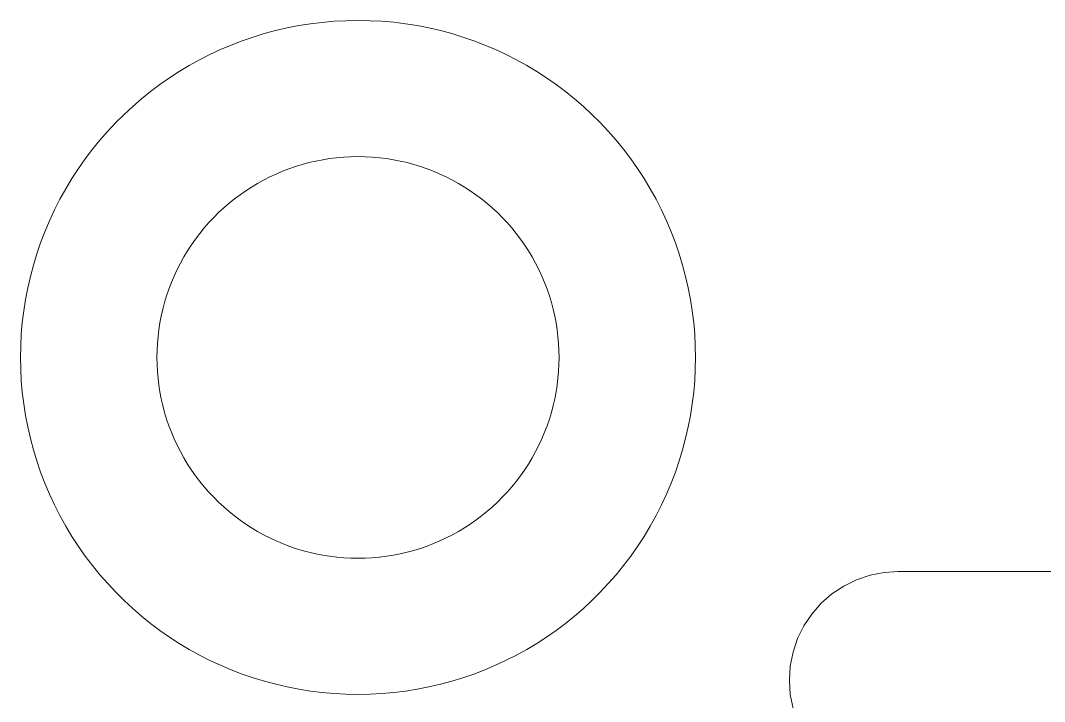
# Model space of a CAD drawing. Header units: centimetres. Extents: x -75 to 51, y -4 to 64.
# Drawn here: x 14.276 to 18.88, y 17.523 to 20.585 of the extents above; entities that cross this region are included whole.
import ezdxf

# ---------------------------------------------------------------- set-up
doc = ezdxf.new("R2010")
doc.units = ezdxf.units.CM
doc.header["$MEASUREMENT"] = 0
doc.layers.add('layer 1', color=7, linetype='Continuous')

msp = doc.modelspace()

# ---------------------------------------------------------------- linework, layer by layer
at = {"layer": 'layer 1', "color": 1, "lineweight": 20}
for points in [[(15.79354, 20.58532), (15.79354, 20.58532), (15.7395, 20.58444), (15.7395, 20.58444), (15.7395, 20.58444), (15.7395, 20.58444), (15.68577, 20.58165), (15.68577, 20.58165), (15.68577, 20.58165), (15.68577, 20.58165), (15.6324, 20.57699), (15.6324, 20.57699), (15.6324, 20.57699), (15.6324, 20.57699), (15.57943, 20.57048), (15.57943, 20.57048), (15.57943, 20.57048), (15.57943, 20.57048), (15.52689, 20.56213), (15.52689, 20.56213), (15.52689, 20.56213), (15.52689, 20.56213), (15.47484, 20.55197), (15.47484, 20.55197), (15.47484, 20.55197), (15.47484, 20.55197), (15.42331, 20.54002), (15.42331, 20.54002), (15.42331, 20.54002), (15.42331, 20.54002), (15.37235, 20.52631), (15.37235, 20.52631), (15.37235, 20.52631), (15.37235, 20.52631), (15.322, 20.51087), (15.322, 20.51087), (15.322, 20.51087), (15.322, 20.51087), (15.2723, 20.49372), (15.2723, 20.49372), (15.2723, 20.49372), (15.2723, 20.49372), (15.22329, 20.47488), (15.22329, 20.47488), (15.22329, 20.47488), (15.22329, 20.47488), (15.17502, 20.45438), (15.17502, 20.45438), (15.17502, 20.45438), (15.17502, 20.45438), (15.12752, 20.43224), (15.12752, 20.43224), (15.12752, 20.43224), (15.12752, 20.43224), (15.08084, 20.40848), (15.08084, 20.40848), (15.08084, 20.40848), (15.08084, 20.40848), (15.03502, 20.38313), (15.03502, 20.38313), (15.03502, 20.38313), (15.03502, 20.38313), (14.9901, 20.35621), (14.9901, 20.35621), (14.9901, 20.35621), (14.9901, 20.35621), (14.94613, 20.32775), (14.94613, 20.32775), (14.94613, 20.32775), (14.94613, 20.32775), (14.90314, 20.29777), (14.90314, 20.29777), (14.90314, 20.29777), (14.90314, 20.29777), (14.86118, 20.2663), (14.86118, 20.2663), (14.86118, 20.2663), (14.86118, 20.2663), (14.82028, 20.23336), (14.82028, 20.23336), (14.82028, 20.23336), (14.82028, 20.23336), (14.78051, 20.19898), (14.78051, 20.19898), (14.78051, 20.19898), (14.78051, 20.19898), (14.74189, 20.16317), (14.74189, 20.16317), (14.74189, 20.16317), (14.74189, 20.16317), (14.70446, 20.12597), (14.70446, 20.12597), (14.70446, 20.12597), (14.70446, 20.12597), (14.66827, 20.08739), (14.66827, 20.08739), (14.66827, 20.08739), (14.66827, 20.08739), (14.63336, 20.04747), (14.63336, 20.04747), (14.63336, 20.04747), (14.63336, 20.04747), (14.59977, 20.00622), (14.59977, 20.00622), (14.59977, 20.00622), (14.59977, 20.00622), (14.56755, 19.96367), (14.56755, 19.96367), (14.56755, 19.96367), (14.56755, 19.96367), (14.53673, 19.91984), (14.53673, 19.91984), (14.53673, 19.91984), (14.53673, 19.91984), (14.50735, 19.87476), (14.50735, 19.87476), (14.50735, 19.87476), (14.50735, 19.87476), (14.47947, 19.82845), (14.47947, 19.82845)], [(17.10758, 19.82846), (17.10758, 19.82846), (17.0797, 19.87477), (17.0797, 19.87477), (17.0797, 19.87477), (17.0797, 19.87477), (17.05035, 19.91985), (17.05035, 19.91985), (17.05035, 19.91985), (17.05035, 19.91985), (17.01953, 19.96368), (17.01953, 19.96368), (17.01953, 19.96368), (17.01953, 19.96368), (16.98731, 20.00623), (16.98731, 20.00623), (16.98731, 20.00623), (16.98731, 20.00623), (16.95373, 20.04748), (16.95373, 20.04748), (16.95373, 20.04748), (16.95373, 20.04748), (16.91882, 20.0874), (16.91882, 20.0874), (16.91882, 20.0874), (16.91882, 20.0874), (16.88263, 20.12598), (16.88263, 20.12598), (16.88263, 20.12598), (16.88263, 20.12598), (16.8452, 20.16318), (16.8452, 20.16318), (16.8452, 20.16318), (16.8452, 20.16318), (16.80658, 20.19899), (16.80658, 20.19899), (16.80658, 20.19899), (16.80658, 20.19899), (16.7668, 20.23338), (16.7668, 20.23338), (16.7668, 20.23338), (16.7668, 20.23338), (16.72591, 20.26632), (16.72591, 20.26632), (16.72591, 20.26632), (16.72591, 20.26632), (16.68395, 20.29779), (16.68395, 20.29779), (16.68395, 20.29779), (16.68395, 20.29779), (16.64096, 20.32777), (16.64096, 20.32777), (16.64096, 20.32777), (16.64096, 20.32777), (16.59698, 20.35623), (16.59698, 20.35623), (16.59698, 20.35623), (16.59698, 20.35623), (16.55207, 20.38315), (16.55207, 20.38315), (16.55207, 20.38315), (16.55207, 20.38315), (16.50625, 20.4085), (16.50625, 20.4085), (16.50625, 20.4085), (16.50625, 20.4085), (16.45956, 20.43226), (16.45956, 20.43226), (16.45956, 20.43226), (16.45956, 20.43226), (16.41206, 20.4544), (16.41206, 20.4544), (16.41206, 20.4544), (16.41206, 20.4544), (16.36378, 20.4749), (16.36378, 20.4749), (16.36378, 20.4749), (16.36378, 20.4749), (16.31477, 20.49374), (16.31477, 20.49374), (16.31477, 20.49374), (16.31477, 20.49374), (16.26507, 20.51089), (16.26507, 20.51089), (16.26507, 20.51089), (16.26507, 20.51089), (16.21472, 20.52633), (16.21472, 20.52633), (16.21472, 20.52633), (16.21472, 20.52633), (16.16376, 20.54004), (16.16376, 20.54004), (16.16376, 20.54004), (16.16376, 20.54004), (16.11223, 20.55199), (16.11223, 20.55199), (16.11223, 20.55199), (16.11223, 20.55199), (16.06018, 20.56215), (16.06018, 20.56215), (16.06018, 20.56215), (16.06018, 20.56215), (16.00765, 20.5705), (16.00765, 20.5705), (16.00765, 20.5705), (16.00765, 20.5705), (15.95468, 20.57701), (15.95468, 20.57701), (15.95468, 20.57701), (15.95468, 20.57701), (15.90131, 20.58167), (15.90131, 20.58167), (15.90131, 20.58167), (15.90131, 20.58167), (15.84758, 20.58446), (15.84758, 20.58446), (15.84758, 20.58446), (15.84758, 20.58446), (15.79354, 20.58535), (15.79354, 20.58535)], [(15.79354, 19.97317), (15.79354, 19.97317), (15.76134, 19.97266), (15.76134, 19.97266), (15.76134, 19.97266), (15.76134, 19.97266), (15.72933, 19.97097), (15.72933, 19.97097), (15.72933, 19.97097), (15.72933, 19.97097), (15.69753, 19.96818), (15.69753, 19.96818), (15.69753, 19.96818), (15.69753, 19.96818), (15.66597, 19.96428), (15.66597, 19.96428), (15.66597, 19.96428), (15.66597, 19.96428), (15.63468, 19.9593), (15.63468, 19.9593), (15.63468, 19.9593), (15.63468, 19.9593), (15.60367, 19.95323), (15.60367, 19.95323), (15.60367, 19.95323), (15.60367, 19.95323), (15.57298, 19.9461), (15.57298, 19.9461), (15.57298, 19.9461), (15.57298, 19.9461), (15.54262, 19.93792), (15.54262, 19.93792), (15.54262, 19.93792), (15.54262, 19.93792), (15.51262, 19.92871), (15.51262, 19.92871), (15.51262, 19.92871), (15.51262, 19.92871), (15.48302, 19.91848), (15.48302, 19.91848), (15.48302, 19.91848), (15.48302, 19.91848), (15.45382, 19.90724), (15.45382, 19.90724), (15.45382, 19.90724), (15.45382, 19.90724), (15.42505, 19.89502), (15.42505, 19.89502), (15.42505, 19.89502), (15.42505, 19.89502), (15.39677, 19.88182), (15.39677, 19.88182), (15.39677, 19.88182), (15.39677, 19.88182), (15.36898, 19.86766), (15.36898, 19.86766), (15.36898, 19.86766), (15.36898, 19.86766), (15.34167, 19.85255), (15.34167, 19.85255), (15.34167, 19.85255), (15.34167, 19.85255), (15.31492, 19.8365), (15.31492, 19.8365), (15.31492, 19.8365), (15.31492, 19.8365), (15.28872, 19.81954), (15.28872, 19.81954), (15.28872, 19.81954), (15.28872, 19.81954), (15.2631, 19.80168), (15.2631, 19.80168), (15.2631, 19.80168), (15.2631, 19.80168), (15.23809, 19.78292), (15.23809, 19.78292), (15.23809, 19.78292), (15.23809, 19.78292), (15.21373, 19.76329), (15.21373, 19.76329), (15.21373, 19.76329), (15.21373, 19.76329), (15.19004, 19.7428), (15.19004, 19.7428), (15.19004, 19.7428), (15.19004, 19.7428), (15.16702, 19.72146), (15.16702, 19.72146), (15.16702, 19.72146), (15.16702, 19.72146), (15.14474, 19.69929), (15.14474, 19.69929), (15.14474, 19.69929), (15.14474, 19.69929), (15.1232, 19.6763), (15.1232, 19.6763), (15.1232, 19.6763), (15.1232, 19.6763), (15.10242, 19.65251), (15.10242, 19.65251), (15.10242, 19.65251), (15.10242, 19.65251), (15.0824, 19.62793), (15.0824, 19.62793), (15.0824, 19.62793), (15.0824, 19.62793), (15.06321, 19.60257), (15.06321, 19.60257), (15.06321, 19.60257), (15.06321, 19.60257), (15.04485, 19.57646), (15.04485, 19.57646), (15.04485, 19.57646), (15.04485, 19.57646), (15.02734, 19.5496), (15.02734, 19.5496), (15.02734, 19.5496), (15.02734, 19.5496), (15.01075, 19.52201), (15.01075, 19.52201)], [(16.5763, 19.52199), (16.5763, 19.52199), (16.55969, 19.54958), (16.55969, 19.54958), (16.55969, 19.54958), (16.55969, 19.54958), (16.54221, 19.57644), (16.54221, 19.57644), (16.54221, 19.57644), (16.54221, 19.57644), (16.52385, 19.60256), (16.52385, 19.60256), (16.52385, 19.60256), (16.52385, 19.60256), (16.50466, 19.62792), (16.50466, 19.62792), (16.50466, 19.62792), (16.50466, 19.62792), (16.48464, 19.6525), (16.48464, 19.6525), (16.48464, 19.6525), (16.48464, 19.6525), (16.46386, 19.67629), (16.46386, 19.67629), (16.46386, 19.67629), (16.46386, 19.67629), (16.44231, 19.69928), (16.44231, 19.69928), (16.44231, 19.69928), (16.44231, 19.69928), (16.42002, 19.72145), (16.42002, 19.72145), (16.42002, 19.72145), (16.42002, 19.72145), (16.397, 19.74279), (16.397, 19.74279), (16.397, 19.74279), (16.397, 19.74279), (16.37332, 19.76328), (16.37332, 19.76328), (16.37332, 19.76328), (16.37332, 19.76328), (16.34896, 19.78291), (16.34896, 19.78291), (16.34896, 19.78291), (16.34896, 19.78291), (16.32395, 19.80167), (16.32395, 19.80167), (16.32395, 19.80167), (16.32395, 19.80167), (16.29833, 19.81954), (16.29833, 19.81954), (16.29833, 19.81954), (16.29833, 19.81954), (16.27213, 19.8365), (16.27213, 19.8365), (16.27213, 19.8365), (16.27213, 19.8365), (16.24537, 19.85254), (16.24537, 19.85254), (16.24537, 19.85254), (16.24537, 19.85254), (16.21807, 19.86765), (16.21807, 19.86765), (16.21807, 19.86765), (16.21807, 19.86765), (16.19028, 19.88182), (16.19028, 19.88182), (16.19028, 19.88182), (16.19028, 19.88182), (16.162, 19.89502), (16.162, 19.89502), (16.162, 19.89502), (16.162, 19.89502), (16.13322, 19.90724), (16.13322, 19.90724), (16.13322, 19.90724), (16.13322, 19.90724), (16.10402, 19.91848), (16.10402, 19.91848), (16.10402, 19.91848), (16.10402, 19.91848), (16.07442, 19.92871), (16.07442, 19.92871), (16.07442, 19.92871), (16.07442, 19.92871), (16.04443, 19.93792), (16.04443, 19.93792), (16.04443, 19.93792), (16.04443, 19.93792), (16.01407, 19.9461), (16.01407, 19.9461), (16.01407, 19.9461), (16.01407, 19.9461), (15.98338, 19.95323), (15.98338, 19.95323), (15.98338, 19.95323), (15.98338, 19.95323), (15.95237, 19.9593), (15.95237, 19.9593), (15.95237, 19.9593), (15.95237, 19.9593), (15.92107, 19.96428), (15.92107, 19.96428), (15.92107, 19.96428), (15.92107, 19.96428), (15.88951, 19.96818), (15.88951, 19.96818), (15.88951, 19.96818), (15.88951, 19.96818), (15.85772, 19.97097), (15.85772, 19.97097), (15.85772, 19.97097), (15.85772, 19.97097), (15.82571, 19.97266), (15.82571, 19.97266), (15.82571, 19.97266), (15.82571, 19.97266), (15.79351, 19.97317), (15.79351, 19.97317)], [(14.47948, 19.82846), (14.47948, 19.82846), (14.45328, 19.78119), (14.45328, 19.78119), (14.45328, 19.78119), (14.45328, 19.78119), (14.42888, 19.73324), (14.42888, 19.73324), (14.42888, 19.73324), (14.42888, 19.73324), (14.40629, 19.68466), (14.40629, 19.68466), (14.40629, 19.68466), (14.40629, 19.68466), (14.38551, 19.6355), (14.38551, 19.6355), (14.38551, 19.6355), (14.38551, 19.6355), (14.36654, 19.58581), (14.36654, 19.58581), (14.36654, 19.58581), (14.36654, 19.58581), (14.34937, 19.53563), (14.34937, 19.53563), (14.34937, 19.53563), (14.34937, 19.53563), (14.334, 19.48502), (14.334, 19.48502), (14.334, 19.48502), (14.334, 19.48502), (14.32045, 19.43402), (14.32045, 19.43402), (14.32045, 19.43402), (14.32045, 19.43402), (14.3087, 19.38268), (14.3087, 19.38268), (14.3087, 19.38268), (14.3087, 19.38268), (14.29876, 19.33105), (14.29876, 19.33105), (14.29876, 19.33105), (14.29876, 19.33105), (14.2906, 19.27918), (14.2906, 19.27918), (14.2906, 19.27918), (14.2906, 19.27918), (14.28429, 19.22711), (14.28429, 19.22711), (14.28429, 19.22711), (14.28429, 19.22711), (14.27975, 19.1749), (14.27975, 19.1749), (14.27975, 19.1749), (14.27975, 19.1749), (14.27698, 19.12259), (14.27698, 19.12259), (14.27698, 19.12259), (14.27698, 19.12259), (14.27605, 19.07023), (14.27605, 19.07023), (14.27605, 19.07023), (14.27605, 19.07023), (14.27698, 19.01787), (14.27698, 19.01787), (14.27698, 19.01787), (14.27698, 19.01787), (14.27975, 18.96556), (14.27975, 18.96556), (14.27975, 18.96556), (14.27975, 18.96556), (14.28429, 18.91335), (14.28429, 18.91335), (14.28429, 18.91335), (14.28429, 18.91335), (14.2906, 18.86128), (14.2906, 18.86128), (14.2906, 18.86128), (14.2906, 18.86128), (14.29876, 18.80941), (14.29876, 18.80941), (14.29876, 18.80941), (14.29876, 18.80941), (14.3087, 18.75778), (14.3087, 18.75778), (14.3087, 18.75778), (14.3087, 18.75778), (14.32045, 18.70644), (14.32045, 18.70644), (14.32045, 18.70644), (14.32045, 18.70644), (14.334, 18.65544), (14.334, 18.65544), (14.334, 18.65544), (14.334, 18.65544), (14.34937, 18.60483), (14.34937, 18.60483), (14.34937, 18.60483), (14.34937, 18.60483), (14.36654, 18.55465), (14.36654, 18.55465), (14.36654, 18.55465), (14.36654, 18.55465), (14.38551, 18.50496), (14.38551, 18.50496), (14.38551, 18.50496), (14.38551, 18.50496), (14.40629, 18.4558), (14.40629, 18.4558), (14.40629, 18.4558), (14.40629, 18.4558), (14.42888, 18.40722), (14.42888, 18.40722), (14.42888, 18.40722), (14.42888, 18.40722), (14.45328, 18.35927), (14.45328, 18.35927), (14.45328, 18.35927), (14.45328, 18.35927), (14.47948, 18.312), (14.47948, 18.312)], [(17.10758, 18.31203), (17.10758, 18.31203), (17.13378, 18.3593), (17.13378, 18.3593), (17.13378, 18.3593), (17.13378, 18.3593), (17.15818, 18.40725), (17.15818, 18.40725), (17.15818, 18.40725), (17.15818, 18.40725), (17.18076, 18.45583), (17.18076, 18.45583), (17.18076, 18.45583), (17.18076, 18.45583), (17.20155, 18.50499), (17.20155, 18.50499), (17.20155, 18.50499), (17.20155, 18.50499), (17.22053, 18.55468), (17.22053, 18.55468), (17.22053, 18.55468), (17.22053, 18.55468), (17.2377, 18.60486), (17.2377, 18.60486), (17.2377, 18.60486), (17.2377, 18.60486), (17.25306, 18.65547), (17.25306, 18.65547), (17.25306, 18.65547), (17.25306, 18.65547), (17.26662, 18.70647), (17.26662, 18.70647), (17.26662, 18.70647), (17.26662, 18.70647), (17.27837, 18.75781), (17.27837, 18.75781), (17.27837, 18.75781), (17.27837, 18.75781), (17.28832, 18.80944), (17.28832, 18.80944), (17.28832, 18.80944), (17.28832, 18.80944), (17.29646, 18.86131), (17.29646, 18.86131), (17.29646, 18.86131), (17.29646, 18.86131), (17.3028, 18.91338), (17.3028, 18.91338), (17.3028, 18.91338), (17.3028, 18.91338), (17.30734, 18.96559), (17.30734, 18.96559), (17.30734, 18.96559), (17.30734, 18.96559), (17.31008, 19.0179), (17.31008, 19.0179), (17.31008, 19.0179), (17.31008, 19.0179), (17.31098, 19.07026), (17.31098, 19.07026), (17.31098, 19.07026), (17.31098, 19.07026), (17.31008, 19.12262), (17.31008, 19.12262), (17.31008, 19.12262), (17.31008, 19.12262), (17.30734, 19.17493), (17.30734, 19.17493), (17.30734, 19.17493), (17.30734, 19.17493), (17.3028, 19.22714), (17.3028, 19.22714), (17.3028, 19.22714), (17.3028, 19.22714), (17.29646, 19.27921), (17.29646, 19.27921), (17.29646, 19.27921), (17.29646, 19.27921), (17.28832, 19.33108), (17.28832, 19.33108), (17.28832, 19.33108), (17.28832, 19.33108), (17.27837, 19.38271), (17.27837, 19.38271), (17.27837, 19.38271), (17.27837, 19.38271), (17.26662, 19.43405), (17.26662, 19.43405), (17.26662, 19.43405), (17.26662, 19.43405), (17.25306, 19.48505), (17.25306, 19.48505), (17.25306, 19.48505), (17.25306, 19.48505), (17.2377, 19.53566), (17.2377, 19.53566), (17.2377, 19.53566), (17.2377, 19.53566), (17.22053, 19.58584), (17.22053, 19.58584), (17.22053, 19.58584), (17.22053, 19.58584), (17.20155, 19.63553), (17.20155, 19.63553), (17.20155, 19.63553), (17.20155, 19.63553), (17.18076, 19.68469), (17.18076, 19.68469), (17.18076, 19.68469), (17.18076, 19.68469), (17.15818, 19.73327), (17.15818, 19.73327), (17.15818, 19.73327), (17.15818, 19.73327), (17.13378, 19.78122), (17.13378, 19.78122), (17.13378, 19.78122), (17.13378, 19.78122), (17.10758, 19.82849), (17.10758, 19.82849)], [(15.01077, 19.52199), (15.01077, 19.52199), (14.99516, 19.49383), (14.99516, 19.49383), (14.99516, 19.49383), (14.99516, 19.49383), (14.98062, 19.46526), (14.98062, 19.46526), (14.98062, 19.46526), (14.98062, 19.46526), (14.96715, 19.43632), (14.96715, 19.43632), (14.96715, 19.43632), (14.96715, 19.43632), (14.95475, 19.40703), (14.95475, 19.40703), (14.95475, 19.40703), (14.95475, 19.40703), (14.94346, 19.37742), (14.94346, 19.37742), (14.94346, 19.37742), (14.94346, 19.37742), (14.93324, 19.34753), (14.93324, 19.34753), (14.93324, 19.34753), (14.93324, 19.34753), (14.92409, 19.31737), (14.92409, 19.31737), (14.92409, 19.31737), (14.92409, 19.31737), (14.91601, 19.28699), (14.91601, 19.28699), (14.91601, 19.28699), (14.91601, 19.28699), (14.90903, 19.2564), (14.90903, 19.2564), (14.90903, 19.2564), (14.90903, 19.2564), (14.90306, 19.22564), (14.90306, 19.22564), (14.90306, 19.22564), (14.90306, 19.22564), (14.89818, 19.19473), (14.89818, 19.19473), (14.89818, 19.19473), (14.89818, 19.19473), (14.89439, 19.16371), (14.89439, 19.16371), (14.89439, 19.16371), (14.89439, 19.16371), (14.89162, 19.1326), (14.89162, 19.1326), (14.89162, 19.1326), (14.89162, 19.1326), (14.8901, 19.10144), (14.8901, 19.10144), (14.8901, 19.10144), (14.8901, 19.10144), (14.88925, 19.07025), (14.88925, 19.07025), (14.88925, 19.07025), (14.88925, 19.07025), (14.8901, 19.03906), (14.8901, 19.03906), (14.8901, 19.03906), (14.8901, 19.03906), (14.89162, 19.0079), (14.89162, 19.0079), (14.89162, 19.0079), (14.89162, 19.0079), (14.89439, 18.97679), (14.89439, 18.97679), (14.89439, 18.97679), (14.89439, 18.97679), (14.89818, 18.94577), (14.89818, 18.94577), (14.89818, 18.94577), (14.89818, 18.94577), (14.90306, 18.91487), (14.90306, 18.91487), (14.90306, 18.91487), (14.90306, 18.91487), (14.90903, 18.88411), (14.90903, 18.88411), (14.90903, 18.88411), (14.90903, 18.88411), (14.91601, 18.85352), (14.91601, 18.85352), (14.91601, 18.85352), (14.91601, 18.85352), (14.92409, 18.82314), (14.92409, 18.82314), (14.92409, 18.82314), (14.92409, 18.82314), (14.93324, 18.79299), (14.93324, 18.79299), (14.93324, 18.79299), (14.93324, 18.79299), (14.94346, 18.7631), (14.94346, 18.7631), (14.94346, 18.7631), (14.94346, 18.7631), (14.95475, 18.73349), (14.95475, 18.73349), (14.95475, 18.73349), (14.95475, 18.73349), (14.96715, 18.7042), (14.96715, 18.7042), (14.96715, 18.7042), (14.96715, 18.7042), (14.98062, 18.67526), (14.98062, 18.67526), (14.98062, 18.67526), (14.98062, 18.67526), (14.99516, 18.64669), (14.99516, 18.64669), (14.99516, 18.64669), (14.99516, 18.64669), (15.01077, 18.61853), (15.01077, 18.61853)], [(16.5763, 18.6185), (16.5763, 18.6185), (16.59192, 18.64666), (16.59192, 18.64666), (16.59192, 18.64666), (16.59192, 18.64666), (16.60646, 18.67523), (16.60646, 18.67523), (16.60646, 18.67523), (16.60646, 18.67523), (16.61993, 18.70417), (16.61993, 18.70417), (16.61993, 18.70417), (16.61993, 18.70417), (16.63232, 18.73346), (16.63232, 18.73346), (16.63232, 18.73346), (16.63232, 18.73346), (16.64362, 18.76307), (16.64362, 18.76307), (16.64362, 18.76307), (16.64362, 18.76307), (16.65384, 18.79296), (16.65384, 18.79296), (16.65384, 18.79296), (16.65384, 18.79296), (16.66299, 18.82311), (16.66299, 18.82311), (16.66299, 18.82311), (16.66299, 18.82311), (16.67107, 18.85349), (16.67107, 18.85349), (16.67107, 18.85349), (16.67107, 18.85349), (16.67807, 18.88408), (16.67807, 18.88408), (16.67807, 18.88408), (16.67807, 18.88408), (16.684, 18.91484), (16.684, 18.91484), (16.684, 18.91484), (16.684, 18.91484), (16.68884, 18.94574), (16.68884, 18.94574), (16.68884, 18.94574), (16.68884, 18.94574), (16.69261, 18.97676), (16.69261, 18.97676), (16.69261, 18.97676), (16.69261, 18.97676), (16.69535, 19.00787), (16.69535, 19.00787), (16.69535, 19.00787), (16.69535, 19.00787), (16.6969, 19.03903), (16.6969, 19.03903), (16.6969, 19.03903), (16.6969, 19.03903), (16.69749, 19.07022), (16.69749, 19.07022), (16.69749, 19.07022), (16.69749, 19.07022), (16.6969, 19.10141), (16.6969, 19.10141), (16.6969, 19.10141), (16.6969, 19.10141), (16.69535, 19.13257), (16.69535, 19.13257), (16.69535, 19.13257), (16.69535, 19.13257), (16.69261, 19.16368), (16.69261, 19.16368), (16.69261, 19.16368), (16.69261, 19.16368), (16.68884, 19.1947), (16.68884, 19.1947), (16.68884, 19.1947), (16.68884, 19.1947), (16.684, 19.22561), (16.684, 19.22561), (16.684, 19.22561), (16.684, 19.22561), (16.67807, 19.25637), (16.67807, 19.25637), (16.67807, 19.25637), (16.67807, 19.25637), (16.67107, 19.28696), (16.67107, 19.28696), (16.67107, 19.28696), (16.67107, 19.28696), (16.66299, 19.31734), (16.66299, 19.31734), (16.66299, 19.31734), (16.66299, 19.31734), (16.65384, 19.3475), (16.65384, 19.3475), (16.65384, 19.3475), (16.65384, 19.3475), (16.64362, 19.37739), (16.64362, 19.37739), (16.64362, 19.37739), (16.64362, 19.37739), (16.63232, 19.407), (16.63232, 19.407), (16.63232, 19.407), (16.63232, 19.407), (16.61993, 19.43629), (16.61993, 19.43629), (16.61993, 19.43629), (16.61993, 19.43629), (16.60646, 19.46523), (16.60646, 19.46523), (16.60646, 19.46523), (16.60646, 19.46523), (16.59192, 19.4938), (16.59192, 19.4938), (16.59192, 19.4938), (16.59192, 19.4938), (16.5763, 19.52196), (16.5763, 19.52196)], [(15.01077, 18.6185), (15.01077, 18.6185), (15.02736, 18.59091), (15.02736, 18.59091), (15.02736, 18.59091), (15.02736, 18.59091), (15.04487, 18.56405), (15.04487, 18.56405), (15.04487, 18.56405), (15.04487, 18.56405), (15.06323, 18.53794), (15.06323, 18.53794), (15.06323, 18.53794), (15.06323, 18.53794), (15.08242, 18.51258), (15.08242, 18.51258), (15.08242, 18.51258), (15.08242, 18.51258), (15.10244, 18.488), (15.10244, 18.488), (15.10244, 18.488), (15.10244, 18.488), (15.12322, 18.46421), (15.12322, 18.46421), (15.12322, 18.46421), (15.12322, 18.46421), (15.14477, 18.44122), (15.14477, 18.44122), (15.14477, 18.44122), (15.14477, 18.44122), (15.16705, 18.41905), (15.16705, 18.41905), (15.16705, 18.41905), (15.16705, 18.41905), (15.19007, 18.39771), (15.19007, 18.39771), (15.19007, 18.39771), (15.19007, 18.39771), (15.21376, 18.37722), (15.21376, 18.37722), (15.21376, 18.37722), (15.21376, 18.37722), (15.23812, 18.35759), (15.23812, 18.35759), (15.23812, 18.35759), (15.23812, 18.35759), (15.26313, 18.33883), (15.26313, 18.33883), (15.26313, 18.33883), (15.26313, 18.33883), (15.28875, 18.32097), (15.28875, 18.32097), (15.28875, 18.32097), (15.28875, 18.32097), (15.31495, 18.30401), (15.31495, 18.30401), (15.31495, 18.30401), (15.31495, 18.30401), (15.3417, 18.28797), (15.3417, 18.28797), (15.3417, 18.28797), (15.3417, 18.28797), (15.36901, 18.27286), (15.36901, 18.27286), (15.36901, 18.27286), (15.36901, 18.27286), (15.3968, 18.2587), (15.3968, 18.2587), (15.3968, 18.2587), (15.3968, 18.2587), (15.42508, 18.2455), (15.42508, 18.2455), (15.42508, 18.2455), (15.42508, 18.2455), (15.45386, 18.23327), (15.45386, 18.23327), (15.45386, 18.23327), (15.45386, 18.23327), (15.48306, 18.22203), (15.48306, 18.22203), (15.48306, 18.22203), (15.48306, 18.22203), (15.51266, 18.2118), (15.51266, 18.2118), (15.51266, 18.2118), (15.51266, 18.2118), (15.54266, 18.20259), (15.54266, 18.20259), (15.54266, 18.20259), (15.54266, 18.20259), (15.57302, 18.19441), (15.57302, 18.19441), (15.57302, 18.19441), (15.57302, 18.19441), (15.60372, 18.18728), (15.60372, 18.18728), (15.60372, 18.18728), (15.60372, 18.18728), (15.63473, 18.18121), (15.63473, 18.18121), (15.63473, 18.18121), (15.63473, 18.18121), (15.66602, 18.17623), (15.66602, 18.17623), (15.66602, 18.17623), (15.66602, 18.17623), (15.69758, 18.17233), (15.69758, 18.17233), (15.69758, 18.17233), (15.69758, 18.17233), (15.72938, 18.16954), (15.72938, 18.16954), (15.72938, 18.16954), (15.72938, 18.16954), (15.76139, 18.16785), (15.76139, 18.16785), (15.76139, 18.16785), (15.76139, 18.16785), (15.79359, 18.16734), (15.79359, 18.16734)], [(15.79354, 18.16732), (15.79354, 18.16732), (15.82574, 18.16783), (15.82574, 18.16783), (15.82574, 18.16783), (15.82574, 18.16783), (15.85775, 18.16951), (15.85775, 18.16951), (15.85775, 18.16951), (15.85775, 18.16951), (15.88955, 18.1723), (15.88955, 18.1723), (15.88955, 18.1723), (15.88955, 18.1723), (15.92111, 18.1762), (15.92111, 18.1762), (15.92111, 18.1762), (15.92111, 18.1762), (15.9524, 18.18118), (15.9524, 18.18118), (15.9524, 18.18118), (15.9524, 18.18118), (15.98341, 18.18725), (15.98341, 18.18725), (15.98341, 18.18725), (15.98341, 18.18725), (16.01411, 18.19438), (16.01411, 18.19438), (16.01411, 18.19438), (16.01411, 18.19438), (16.04447, 18.20256), (16.04447, 18.20256), (16.04447, 18.20256), (16.04447, 18.20256), (16.07447, 18.21177), (16.07447, 18.21177), (16.07447, 18.21177), (16.07447, 18.21177), (16.10407, 18.222), (16.10407, 18.222), (16.10407, 18.222), (16.10407, 18.222), (16.13327, 18.23324), (16.13327, 18.23324), (16.13327, 18.23324), (16.13327, 18.23324), (16.16204, 18.24547), (16.16204, 18.24547), (16.16204, 18.24547), (16.16204, 18.24547), (16.19032, 18.25867), (16.19032, 18.25867), (16.19032, 18.25867), (16.19032, 18.25867), (16.21811, 18.27283), (16.21811, 18.27283), (16.21811, 18.27283), (16.21811, 18.27283), (16.24541, 18.28794), (16.24541, 18.28794), (16.24541, 18.28794), (16.24541, 18.28794), (16.27216, 18.30399), (16.27216, 18.30399), (16.27216, 18.30399), (16.27216, 18.30399), (16.29836, 18.32095), (16.29836, 18.32095), (16.29836, 18.32095), (16.29836, 18.32095), (16.32398, 18.33882), (16.32398, 18.33882), (16.32398, 18.33882), (16.32398, 18.33882), (16.34899, 18.35758), (16.34899, 18.35758), (16.34899, 18.35758), (16.34899, 18.35758), (16.37335, 18.37721), (16.37335, 18.37721), (16.37335, 18.37721), (16.37335, 18.37721), (16.39704, 18.3977), (16.39704, 18.3977), (16.39704, 18.3977), (16.39704, 18.3977), (16.42006, 18.41904), (16.42006, 18.41904), (16.42006, 18.41904), (16.42006, 18.41904), (16.44234, 18.44121), (16.44234, 18.44121), (16.44234, 18.44121), (16.44234, 18.44121), (16.46389, 18.4642), (16.46389, 18.4642), (16.46389, 18.4642), (16.46389, 18.4642), (16.48468, 18.48799), (16.48468, 18.48799), (16.48468, 18.48799), (16.48468, 18.48799), (16.5047, 18.51257), (16.5047, 18.51257), (16.5047, 18.51257), (16.5047, 18.51257), (16.52389, 18.53793), (16.52389, 18.53793), (16.52389, 18.53793), (16.52389, 18.53793), (16.54225, 18.56405), (16.54225, 18.56405), (16.54225, 18.56405), (16.54225, 18.56405), (16.55973, 18.59091), (16.55973, 18.59091), (16.55973, 18.59091), (16.55973, 18.59091), (16.57635, 18.6185), (16.57635, 18.6185)], [(14.47948, 18.31203), (14.47948, 18.31203), (14.50736, 18.26573), (14.50736, 18.26573), (14.50736, 18.26573), (14.50736, 18.26573), (14.53675, 18.22065), (14.53675, 18.22065), (14.53675, 18.22065), (14.53675, 18.22065), (14.56756, 18.17682), (14.56756, 18.17682), (14.56756, 18.17682), (14.56756, 18.17682), (14.59978, 18.13427), (14.59978, 18.13427), (14.59978, 18.13427), (14.59978, 18.13427), (14.63337, 18.09302), (14.63337, 18.09302), (14.63337, 18.09302), (14.63337, 18.09302), (14.66828, 18.0531), (14.66828, 18.0531), (14.66828, 18.0531), (14.66828, 18.0531), (14.70447, 18.01452), (14.70447, 18.01452), (14.70447, 18.01452), (14.70447, 18.01452), (14.7419, 17.97732), (14.7419, 17.97732), (14.7419, 17.97732), (14.7419, 17.97732), (14.78052, 17.94151), (14.78052, 17.94151), (14.78052, 17.94151), (14.78052, 17.94151), (14.8203, 17.90712), (14.8203, 17.90712), (14.8203, 17.90712), (14.8203, 17.90712), (14.86119, 17.87418), (14.86119, 17.87418), (14.86119, 17.87418), (14.86119, 17.87418), (14.90315, 17.84271), (14.90315, 17.84271), (14.90315, 17.84271), (14.90315, 17.84271), (14.94614, 17.81273), (14.94614, 17.81273), (14.94614, 17.81273), (14.94614, 17.81273), (14.99011, 17.78427), (14.99011, 17.78427), (14.99011, 17.78427), (14.99011, 17.78427), (15.03503, 17.75735), (15.03503, 17.75735), (15.03503, 17.75735), (15.03503, 17.75735), (15.08086, 17.732), (15.08086, 17.732), (15.08086, 17.732), (15.08086, 17.732), (15.12754, 17.70824), (15.12754, 17.70824), (15.12754, 17.70824), (15.12754, 17.70824), (15.17504, 17.6861), (15.17504, 17.6861), (15.17504, 17.6861), (15.17504, 17.6861), (15.22332, 17.6656), (15.22332, 17.6656), (15.22332, 17.6656), (15.22332, 17.6656), (15.27233, 17.64676), (15.27233, 17.64676), (15.27233, 17.64676), (15.27233, 17.64676), (15.32203, 17.62961), (15.32203, 17.62961), (15.32203, 17.62961), (15.32203, 17.62961), (15.37238, 17.61417), (15.37238, 17.61417), (15.37238, 17.61417), (15.37238, 17.61417), (15.42334, 17.60046), (15.42334, 17.60046), (15.42334, 17.60046), (15.42334, 17.60046), (15.47486, 17.58851), (15.47486, 17.58851), (15.47486, 17.58851), (15.47486, 17.58851), (15.52692, 17.57835), (15.52692, 17.57835), (15.52692, 17.57835), (15.52692, 17.57835), (15.57945, 17.57), (15.57945, 17.57), (15.57945, 17.57), (15.57945, 17.57), (15.63242, 17.56349), (15.63242, 17.56349), (15.63242, 17.56349), (15.63242, 17.56349), (15.68579, 17.55883), (15.68579, 17.55883), (15.68579, 17.55883), (15.68579, 17.55883), (15.73952, 17.55604), (15.73952, 17.55604), (15.73952, 17.55604), (15.73952, 17.55604), (15.79356, 17.55515), (15.79356, 17.55515)], [(15.79354, 17.55517), (15.79354, 17.55517), (15.84758, 17.55606), (15.84758, 17.55606), (15.84758, 17.55606), (15.84758, 17.55606), (15.90131, 17.55885), (15.90131, 17.55885), (15.90131, 17.55885), (15.90131, 17.55885), (15.95468, 17.56351), (15.95468, 17.56351), (15.95468, 17.56351), (15.95468, 17.56351), (16.00765, 17.57002), (16.00765, 17.57002), (16.00765, 17.57002), (16.00765, 17.57002), (16.06018, 17.57837), (16.06018, 17.57837), (16.06018, 17.57837), (16.06018, 17.57837), (16.11223, 17.58853), (16.11223, 17.58853), (16.11223, 17.58853), (16.11223, 17.58853), (16.16376, 17.60048), (16.16376, 17.60048), (16.16376, 17.60048), (16.16376, 17.60048), (16.21472, 17.61419), (16.21472, 17.61419), (16.21472, 17.61419), (16.21472, 17.61419), (16.26507, 17.62963), (16.26507, 17.62963), (16.26507, 17.62963), (16.26507, 17.62963), (16.31477, 17.64678), (16.31477, 17.64678), (16.31477, 17.64678), (16.31477, 17.64678), (16.36378, 17.66562), (16.36378, 17.66562), (16.36378, 17.66562), (16.36378, 17.66562), (16.41206, 17.68612), (16.41206, 17.68612), (16.41206, 17.68612), (16.41206, 17.68612), (16.45956, 17.70826), (16.45956, 17.70826), (16.45956, 17.70826), (16.45956, 17.70826), (16.50624, 17.73202), (16.50624, 17.73202), (16.50624, 17.73202), (16.50624, 17.73202), (16.55206, 17.75737), (16.55206, 17.75737), (16.55206, 17.75737), (16.55206, 17.75737), (16.59698, 17.78429), (16.59698, 17.78429), (16.59698, 17.78429), (16.59698, 17.78429), (16.64096, 17.81275), (16.64096, 17.81275), (16.64096, 17.81275), (16.64096, 17.81275), (16.68395, 17.84273), (16.68395, 17.84273), (16.68395, 17.84273), (16.68395, 17.84273), (16.72591, 17.8742), (16.72591, 17.8742), (16.72591, 17.8742), (16.72591, 17.8742), (16.7668, 17.90714), (16.7668, 17.90714), (16.7668, 17.90714), (16.7668, 17.90714), (16.80658, 17.94152), (16.80658, 17.94152), (16.80658, 17.94152), (16.80658, 17.94152), (16.8452, 17.97733), (16.8452, 17.97733), (16.8452, 17.97733), (16.8452, 17.97733), (16.88263, 18.01453), (16.88263, 18.01453), (16.88263, 18.01453), (16.88263, 18.01453), (16.91882, 18.05311), (16.91882, 18.05311), (16.91882, 18.05311), (16.91882, 18.05311), (16.95373, 18.09304), (16.95373, 18.09304), (16.95373, 18.09304), (16.95373, 18.09304), (16.98732, 18.13429), (16.98732, 18.13429), (16.98732, 18.13429), (16.98732, 18.13429), (17.01954, 18.17684), (17.01954, 18.17684), (17.01954, 18.17684), (17.01954, 18.17684), (17.05036, 18.22067), (17.05036, 18.22067), (17.05036, 18.22067), (17.05036, 18.22067), (17.07972, 18.26575), (17.07972, 18.26575), (17.07972, 18.26575), (17.07972, 18.26575), (17.1076, 18.31205), (17.1076, 18.31205)]]:
    msp.add_open_spline(points, degree=3, knots=[0, 0, 0, 0, 0.0322581, 0.0322581, 0.0322581, 0.0322581, 0.0645161, 0.0645161, 0.0645161, 0.0645161, 0.0967742, 0.0967742, 0.0967742, 0.0967742, 0.1290323, 0.1290323, 0.1290323, 0.1290323, 0.1612903, 0.1612903, 0.1612903, 0.1612903, 0.1935484, 0.1935484, 0.1935484, 0.1935484, 0.2258065, 0.2258065, 0.2258065, 0.2258065, 0.2580645, 0.2580645, 0.2580645, 0.2580645, 0.2903226, 0.2903226, 0.2903226, 0.2903226, 0.3225806, 0.3225806, 0.3225806, 0.3225806, 0.3548387, 0.3548387, 0.3548387, 0.3548387, 0.3870968, 0.3870968, 0.3870968, 0.3870968, 0.4193548, 0.4193548, 0.4193548, 0.4193548, 0.4516129, 0.4516129, 0.4516129, 0.4516129, 0.483871, 0.483871, 0.483871, 0.483871, 0.516129, 0.516129, 0.516129, 0.516129, 0.5483871, 0.5483871, 0.5483871, 0.5483871, 0.5806452, 0.5806452, 0.5806452, 0.5806452, 0.6129032, 0.6129032, 0.6129032, 0.6129032, 0.6451613, 0.6451613, 0.6451613, 0.6451613, 0.6774194, 0.6774194, 0.6774194, 0.6774194, 0.7096774, 0.7096774, 0.7096774, 0.7096774, 0.7419355, 0.7419355, 0.7419355, 0.7419355, 0.7741935, 0.7741935, 0.7741935, 0.7741935, 0.8064516, 0.8064516, 0.8064516, 0.8064516, 0.8387097, 0.8387097, 0.8387097, 0.8387097, 0.8709677, 0.8709677, 0.8709677, 0.8709677, 0.9032258, 0.9032258, 0.9032258, 0.9032258, 0.9354839, 0.9354839, 0.9354839, 0.9354839, 1, 1, 1, 1], dxfattribs=at)
for points in [[(15.79353, 20.58532), (15.79353, 20.58532), (15.79353, 20.58532), (15.79353, 20.58532)], [(15.79353, 19.97317), (15.79353, 19.97317), (15.79353, 19.97317), (15.79353, 19.97317)], [(18.15861, 18.10389), (18.15861, 18.10389), (18.09577, 18.09141), (18.09577, 18.09141)], [(18.22252, 18.10809), (18.22252, 18.10809), (18.15861, 18.10385), (18.15861, 18.10385)], [(20.65194, 18.10809), (20.65194, 18.10809), (18.22252, 18.10809), (18.22252, 18.10809)], [(18.03511, 18.07082), (18.03511, 18.07082), (17.97765, 18.04248), (17.97765, 18.04248)], [(18.09577, 18.09141), (18.09577, 18.09141), (18.03511, 18.07082), (18.03511, 18.07082)], [(17.9244, 18.00689), (17.9244, 18.00689), (17.87622, 17.96465), (17.87622, 17.96465)], [(17.97765, 18.04248), (17.97765, 18.04248), (17.9244, 18.00689), (17.9244, 18.00689)], [(17.87622, 17.96465), (17.87622, 17.96465), (17.83398, 17.91649), (17.83398, 17.91649)], [(17.83398, 17.91649), (17.83398, 17.91649), (17.79842, 17.86323), (17.79842, 17.86323)], [(17.79842, 17.86323), (17.79842, 17.86323), (17.77008, 17.80577), (17.77008, 17.80577)], [(17.77008, 17.80577), (17.77008, 17.80577), (17.74948, 17.74511), (17.74948, 17.74511)], [(17.74948, 17.74511), (17.74948, 17.74511), (17.73699, 17.68229), (17.73699, 17.68229)], [(17.73699, 17.68229), (17.73699, 17.68229), (17.73279, 17.61836), (17.73279, 17.61836)], [(17.73279, 17.61836), (17.73279, 17.61836), (17.73699, 17.55445), (17.73699, 17.55445)], [(17.73699, 17.55445), (17.73699, 17.55445), (17.74948, 17.49162), (17.74948, 17.49162)]]:
    msp.add_open_spline(points, degree=3, dxfattribs=at)

doc.saveas('drawing.dxf')
